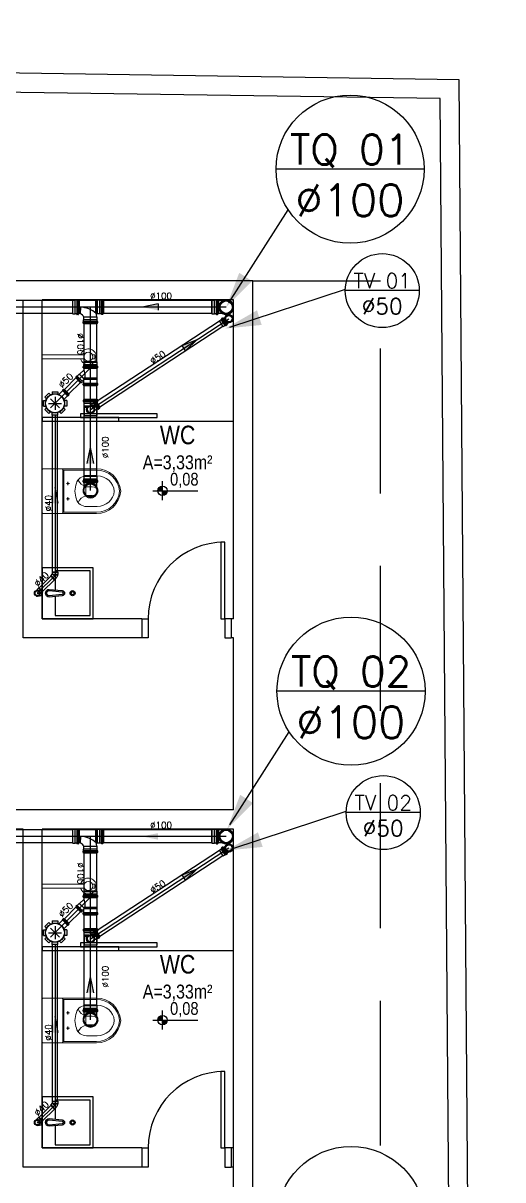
# Model space of a CAD drawing. Header units: millimetres. Extents: x 4156 to 4603, y 996 to 1078.
# Drawn here: x 4191.52 to 4195.66, y 1062.37 to 1072.34 of the extents above; entities that cross this region are included whole.
import ezdxf
from ezdxf.enums import TextEntityAlignment as Align

# ---------------------------------------------------------------- set-up
doc = ezdxf.new("R2010")
doc.units = ezdxf.units.MM
doc.header["$LTSCALE"] = 20
doc.linetypes.add('HIDDEN', pattern=[0.375, 0.25, -0.125])
for name, color, linetype in [('-HIDRO', 8, 'Continuous'), ('A-PEN-C', 4, 'Continuous'), ('COTAS01', 7, 'Continuous'), ('E-txt-g', 3, 'Continuous'), ('Esgoto', 5, 'Continuous'), ('MOB', 251, 'Continuous'), ('Texto-Tubos', 7, 'Continuous'), ('TigreCad', 3, 'Continuous'), ('Tinterno', 9, 'Continuous')]:
    doc.layers.add(name, color=color, linetype=linetype)
doc.layers.add('E-Lay-9', color=9, linetype='Continuous', lineweight=9)
doc.layers.add('E-Txt-W', color=7, linetype='Continuous', lineweight=20)
doc.styles.add('F2', font='ARIALN.TTF')
doc.styles.add('REG60', font='romans.shx', dxfattribs={"width": 0.8, "height": 0.15})
doc.styles.add('REG80', font='romans.shx', dxfattribs={"width": 0.8, "height": 0.2})
doc.styles.add('ROMANS', font='romans__.ttf', dxfattribs={"height": 0.1})
doc.styles.add('TCTUBOS-TXT', font='txt.shx')

# ---------------------------------------------------------------- blocks, each defined once
blk = doc.blocks.new('vaso-s')
at = {"layer": 'E-Lay-9', "color": 8}
for p, q in [((0, 0.17), (0, 0)), ((0.4256, 0.175), (0.005, 0.175)), ((0.16, 0.17), (0.16, 0.17)), ((0.16, 0.17), (0.16, 0)), ((0.4256, 0.165), (0.165, 0.165)), ((0.17, 0), (0.17, 0.16)), ((0.4306, 0.12), (0.3459, 0.12)), ((0.2134, 0.06), (0.1891, 0.06)), ((0.2013, 0.0479), (0.2013, 0.0722)), ((0.3406, 0.035), (0.3406, 0)), ((0.3906, 0.035), (0.3406, 0.035)), ((0, -0.17), (0, 0)), ((0.16, -0.17), (0.16, 0)), ((0.17, 0), (0.17, -0.1601)), ((0.2134, -0.06), (0.1891, -0.06)), ((0.2013, -0.0479), (0.2013, -0.0722)), ((0.3406, -0.035), (0.3406, 0)), ((0.3906, -0.035), (0.3406, -0.035)), ((0.4256, -0.175), (0.005, -0.175)), ((0.16, -0.17), (0.16, -0.17)), ((0.4256, -0.165), (0.165, -0.165)), ((0.4306, -0.12), (0.3459, -0.12))]:
    blk.add_line(p, q, dxfattribs=at)
for centre in [(0.2013, 0.06), (0.2013, -0.06)]:
    blk.add_circle(centre, 0.005, dxfattribs=at)
for centre, radius, start, end in [((0.005, 0.17), 0.005, 90, 180), ((0.155, 0.17), 0.005, 0, 90), ((0.165, 0.17), 0.00495, 180, 270), ((0.165, 0.16), 0.00495, 0, 90), ((0.3459, 0.0375), 0.0825, 90, 163.03545), ((0.4256, -0.015), 0.19, 4.52806, 90), ((0.4256, -0.015), 0.18, 4.78019, 90), ((0.4306, -0.015), 0.135, 6.37937, 90), ((0.518, -0.015), 0.2624, 163.03545, 176.7233), ((0.3754, 0.1358), 0.1066, 206.93947, 250.96472), ((0.3906, -0.015), 0.05, 17.4576, 90), ((0.518, 0.015), 0.2624, 183.2767, 196.96455), ((0.3459, -0.0375), 0.0825, 196.96455, 270), ((0.3754, -0.1358), 0.1066, 109.03528, 153.06053), ((0.3906, 0.015), 0.05, 270, 342.5424), ((0.4256, 0.015), 0.19, 270, 355.47194), ((0.4256, 0.015), 0.18, 270, 355.21981), ((0.4306, 0.015), 0.135, 270, 353.62063), ((0.005, -0.17), 0.005, 180, 270), ((0.155, -0.17), 0.005, 270, 0), ((0.165, -0.17), 0.00495, 90, 180), ((0.165, -0.1601), 0.00495, 270, 0)]:
    blk.add_arc(centre, radius, start, end, dxfattribs=at)
blk = doc.blocks.new('Chuveiro')
at = {"layer": 'E-Lay-9', "color": 8}
for p, q in [((-0.0311, 0.0156), (-0.3604, 0.0156)), ((0.0509, 0.0156), (0.0311, 0.0156)), ((0.0509, 0.0156), (0.0509, -0.0156)), ((-0.0311, -0.0156), (-0.3604, -0.0156)), ((0.0509, -0.0156), (0.0311, -0.0156))]:
    blk.add_line(p, q, dxfattribs=at)
blk.add_circle((0, 0), 0.0348, dxfattribs=at)
for centre, radius, start, end in [((0, 0), 0.0624, 194.4775, 165.5225), ((0.0093, 0), 0.0444, 339.42663, 20.57337)]:
    blk.add_arc(centre, radius, start, end, dxfattribs=at)
blk = doc.blocks.new('CUBA QUADRADA-flat-4-flat-1')
at = {"layer": 'MOB'}
blk.add_lwpolyline([(0, -0.2), (0.4, -0.2), (0.4, 0.2), (0, 0.2)], close=True, dxfattribs=at)
blk.add_lwpolyline([(0.1, -0.0255), (0.1, -0.175), (0.375, -0.175), (0.375, 0.175), (0.1, 0.175), (0.1, 0.0255)], dxfattribs=at)
for points in [[(0.155, -0.02), (0.055, -0.03, -1), (0.055, 0.03), (0.155, 0.02, -1)], [(0.155, -0.01), (0.055, -0.02, -1), (0.055, 0.02), (0.155, 0.01, -1)]]:
    blk.add_lwpolyline(points, format="xyb", close=True, dxfattribs=at)
for radius in [0.02, 0.0125]:
    blk.add_circle((0.2375, 0), radius, dxfattribs=at)
blk = doc.blocks.new('TXT-AMB75')
at = {"layer": 'E-txt-g', "style": 'REG80', "width": 0.8, "flags": 8}
blk.add_attdef('TXT', text='', height=0.2, dxfattribs=at).set_placement((0.005, 0.296), align=Align.CENTER)
at = {"layer": 'E-Txt-W', "style": 'REG60', "width": 0.8, "flags": 8}
blk.add_attdef('TXT', text='', height=0.15, dxfattribs=at).set_placement((0.005, 0.027), align=Align.CENTER)
blk = doc.blocks.new('NV')
at = {"color": 4, "linetype": 'ByBlock', "ltscale": 0.5}
for p, q in [((-1.414, -0.142), (-1.414, 0.107)), ((-1.539, -0.018), (-0.953, -0.018))]:
    blk.add_line(p, q, dxfattribs=at)
at = {"color": 4, "ltscale": 2.5}
blk.add_circle((-1.414, -0.018), 0.0622, dxfattribs=at)
at = {"color": 4}
for points in [[(-1.414, -0.018), (-1.458, 0.026), (-1.476, -0.018), (-1.472, 0.006)], [(-1.414, -0.018), (-1.414, 0.045), (-1.458, 0.026), (-1.438, 0.04)], [(-1.414, -0.018), (-1.352, -0.018), (-1.37, -0.062), (-1.357, -0.041)], [(-1.414, -0.018), (-1.37, -0.062), (-1.414, -0.08), (-1.39, -0.075)]]:
    blk.add_solid(points, dxfattribs=at)
at = {"layer": 'E-Txt-W', "color": 4, "ltscale": 2.5, "style": 'F2'}
blk.add_attdef('COTAPISO', (-1.306, 0.073), '', height=0.15, dxfattribs=at)
blk = doc.blocks.new('11031030d')
at = {"layer": 'TigreCad'}
blk.add_circle((0, 0), 50.8, dxfattribs=at)
at = {"layer": 'Tinterno'}
blk.add_circle((0, 0), 49, dxfattribs=at)
blk = doc.blocks.new('j9n100s')
at = {"layer": 'TigreCad'}
for p, q in [((27.3, 50.8), (60, 50.8)), ((27.3, -50.8), (60, -50.8))]:
    blk.add_line(p, q, dxfattribs=at)
blk.add_circle((0, 0), 53.2, dxfattribs=at)
for start, end in [(61.78498, 298.21502), (298.21502, 61.78498)]:
    blk.add_arc((0, 0), 57.7, start, end, dxfattribs=at)
at = {"layer": 'Tinterno'}
blk.add_line((60, -50.8), (60, 50.8), dxfattribs=at)
blk.add_circle((0, 0), 51, dxfattribs=at)
blk = doc.blocks.new('j9n40d')
at = {"layer": 'TigreCad'}
for p, q in [((0, 20.6), (9.8, 20.6)), ((9.8, 20.6), (17.8, 20.6)), ((19, 21.8), (17.8, 20.6)), ((34, 21.8), (19, 21.8)), ((19, -21.8), (19, 21.8)), ((35, 22.8), (34, 21.8)), ((35, 22.8), (35, -22.8)), ((39, 22.8), (35, 22.8)), ((39, 22.8), (39, -22.8)), ((0, -20.6), (9.8, -20.6)), ((9.8, -20.6), (17.8, -20.6)), ((19, -21.8), (17.8, -20.6)), ((34, -21.8), (19, -21.8)), ((35, -22.8), (34, -21.8)), ((39, -22.8), (35, -22.8))]:
    blk.add_line(p, q, dxfattribs=at)
for radius, start, end in [(22.8, 64.62318, 295.37682), (20.6, 90, 270)]:
    blk.add_arc((0, 0), radius, start, end, dxfattribs=at)
at = {"layer": 'Tinterno'}
for p, q in [((17.8, 20.6), (17.8, -20.6)), ((34, 21.8), (34, -21.8))]:
    blk.add_line(p, q, dxfattribs=at)
blk.add_arc((0, 0), 21.8, 70.90091, 289.09909, dxfattribs=at)
blk = doc.blocks.new('j4n40p')
at = {"layer": 'TigreCad'}
for p, q in [((-31.3, -0.5), (-20.7, 10.1)), ((7.5, -18.1), (-20.7, 10.1)), ((-20.7, 10.1), (-19, 10.1)), ((7.5, 21.8), (6.3, 20.6)), ((22.5, 21.8), (7.5, 21.8)), ((7.5, 21.8), (7.5, -18.1)), ((23.5, 22.8), (22.5, 21.8)), ((27.5, 22.8), (23.5, 22.8)), ((23.5, 22.8), (23.5, -22.8)), ((27.5, -22.8), (27.5, 22.8)), ((-35.6, -3.3), (-32.7, -0.5)), ((-3.3, -35.6), (-35.6, -3.3)), ((-0.5, -32.7), (-32.7, -0.5)), ((-32.7, -0.5), (-31.3, -0.5)), ((-3.3, -35.6), (-0.5, -32.7)), ((-0.5, -31.3), (9, -21.8)), ((-0.5, -32.7), (-0.5, -31.3)), ((7.5, -18.1), (9, -21.8)), ((22.5, -21.8), (9, -21.8)), ((23.5, -22.8), (22.5, -21.8)), ((27.5, -22.8), (23.5, -22.8))]:
    blk.add_line(p, q, dxfattribs=at)
blk.add_arc((15.4, -37.1), 58.4, 98.93273, 126.06727, dxfattribs=at)
at = {"layer": 'Tinterno'}
for p, q in [((-19, 10.1), (6.3, -15.2)), ((6.3, -15.2), (6.3, 20.6)), ((22.5, 21.8), (22.5, -21.8)), ((-0.5, -31.3), (-31.3, -0.5)), ((6.3, -15.2), (7.5, -18.1))]:
    blk.add_line(p, q, dxfattribs=at)
blk = doc.blocks.new('27150012p')
at = {"layer": 'TigreCad'}
for p, q in [((-22.5, 91.5), (-22.5, 72.1)), ((-22.5, 91.5), (22.5, 91.5)), ((22.5, 91.5), (22.5, 72.1)), ((-91.5, -22.5), (-91.5, 22.5)), ((-91.5, 22.5), (-72.1, 22.5)), ((-80.6, 48.8), (-48.8, 80.6)), ((-80.6, 48.8), (-66.9, 35.1)), ((-48.8, 80.6), (-35.1, 66.9)), ((48.8, 80.6), (35.1, 66.9)), ((48.8, 80.6), (80.6, 48.8)), ((80.6, 48.8), (66.9, 35.1)), ((111.4, 27.4), (70.4, 27.4)), ((112.7, 30.9), (112.4, 28.3)), ((122.4, 31.8), (113.7, 31.8)), ((113.7, 30.8), (113.7, -30.8)), ((122.4, 30.8), (122.4, -30.8)), ((123.4, 31.1), (124.2, 28.1)), ((129.5, 27.4), (125.1, 27.4)), ((129.5, 27.4), (129.5, -27.4)), ((-91.5, -22.5), (-72.1, -22.5)), ((-80.6, -48.8), (-66.9, -35.1)), ((-48.8, -80.6), (-80.6, -48.8)), ((-48.8, -80.6), (-35.1, -66.9)), ((-22.5, -91.5), (-22.5, -72.1)), ((22.5, -91.5), (22.5, -72.1)), ((48.8, -80.6), (35.1, -66.9)), ((80.6, -48.8), (48.8, -80.6)), ((80.6, -48.8), (66.9, -35.1)), ((111.4, -27.4), (70.4, -27.4)), ((112.7, -30.9), (112.4, -28.3)), ((122.4, -31.8), (113.7, -31.8)), ((123.4, -31.1), (124.2, -28.1)), ((129.5, -27.4), (125.1, -27.4)), ((22.5, -91.5), (-22.5, -91.5))]:
    blk.add_line(p, q, dxfattribs=at)
blk.add_circle((0, 0), 75.5, dxfattribs=at)
for centre, start, end in [((111.4, 28.4), 270, 355), ((113.7, 30.8), 90, 175), ((122.4, 30.8), 15, 90), ((125.1, 28.4), 195, 270), ((111.4, -28.4), 5, 90), ((113.7, -30.8), 185, 270), ((122.4, -30.8), 270, 345), ((125.1, -28.4), 90, 165)]:
    blk.add_arc(centre, 1, start, end, dxfattribs=at)
at = {"layer": 'Tinterno'}
for p, q in [((112.4, 27.4), (112.4, -27.4)), ((124.4, 27.4), (124.4, -27.4))]:
    blk.add_line(p, q, dxfattribs=at)
blk.add_circle((0, 0), 73.5, dxfattribs=at)
blk = doc.blocks.new('j9n40s')
at = {"layer": 'TigreCad'}
for p, q in [((9.8, 20.6), (17.8, 20.6)), ((19, 21.8), (17.8, 20.6)), ((17.8, 20.6), (17.8, 14.3)), ((19, 12.6), (19, 21.8)), ((34, 21.8), (19, 21.8)), ((35, 22.8), (34, 21.8)), ((39, 22.8), (35, 22.8)), ((35, 22.8), (35, -22.8)), ((39, 22.8), (39, -22.8)), ((9.8, -20.6), (17.8, -20.6)), ((17.8, -20.6), (17.8, -14.3)), ((19, -21.8), (17.8, -20.6)), ((19, -12.6), (19, -21.8)), ((34, -21.8), (19, -21.8)), ((35, -22.8), (34, -21.8)), ((39, -22.8), (35, -22.8))]:
    blk.add_line(p, q, dxfattribs=at)
for radius in [22.8, 20]:
    blk.add_circle((0, 0), radius, dxfattribs=at)
at = {"layer": 'Tinterno'}
blk.add_line((34, 21.8), (34, -21.8), dxfattribs=at)
blk.add_circle((0, 0), 18.8, dxfattribs=at)
blk = doc.blocks.new('26277469p')
at = {"layer": 'TigreCad'}
for p, q in [((78, 50.8), (6, 50.8)), ((78, 50.8), (78.1, 52.3)), ((78, -46.9), (78, 50.8)), ((78.1, -46.9), (78.1, 52.3)), ((81.1, 52.3), (78.1, 52.3)), ((81.1, -47.9), (81.1, 52.3)), ((81.2, 50.8), (81.1, 52.3)), ((81.2, -48), (81.2, 50.8)), ((87.4, 50.8), (81.2, 50.8)), ((89.8, 53.2), (87.4, 50.8)), ((89.8, -51.8), (89.8, 53.2)), ((121.7, 53.2), (89.8, 53.2)), ((122.9, 56.7), (122.7, 54.2)), ((133.3, 57.6), (123.9, 57.6)), ((123.9, 56.6), (123.9, -56.7)), ((133.3, 56.6), (133.3, -56.7)), ((134.3, 56.9), (135.1, 54)), ((140.5, 53.2), (136.1, 53.2)), ((140.5, 53.2), (140.5, -53.3)), ((14.9, -50.8), (6, -50.8)), ((49.6, -85.4), (14.9, -50.8)), ((49.6, -88.3), (87.3, -50.5)), ((49.6, -88.3), (49.6, -85.4)), ((64.8, -103.4), (49.6, -88.3)), ((106.9, -63.4), (63.4, -106.9)), ((113.6, -70.1), (70.1, -113.6)), ((116.2, -77.5), (77.5, -116.2)), ((103.4, -64.8), (93.6, -55)), ((121.7, -53.3), (94.3, -53.3)), ((106.8, -63.1), (104.8, -64.8)), ((114.4, -69.4), (108.2, -63.2)), ((114.5, -70.6), (113, -73.3)), ((116.2, -77.5), (113.1, -74.5)), ((122.9, -56.7), (122.7, -54.2)), ((133.3, -57.7), (123.9, -57.7)), ((134.3, -56.9), (135.1, -54)), ((140.5, -53.3), (136.1, -53.3)), ((63.1, -106.8), (64.8, -104.8)), ((69.4, -114.4), (63.2, -108.2)), ((70.6, -114.5), (73.3, -113)), ((77.5, -116.2), (74.5, -113.1))]:
    blk.add_line(p, q, dxfattribs=at)
blk.add_lwpolyline([(15.8, -51.2, -0.013476), (38.9, -47.1, -0.106485), (67.2, -44.2, -0.09207), (93.5, -53.8, -0.112954)], format="xyb", dxfattribs=at)
for centre, start, end in [((121.7, 54.2), 270, 355), ((123.9, 56.6), 90, 175), ((133.3, 56.6), 15, 90), ((136.1, 54.2), 195, 270), ((14.9, -51.8), 34.26819, 90), ((94.3, -54.3), 90, 225), ((104.1, -64.1), 225, 310), ((107.4, -63.9), 45, 130), ((113.8, -73.8), 150, 225), ((113.6, -70.1), 330, 45), ((121.7, -54.3), 5, 90), ((123.9, -56.7), 185, 270), ((133.3, -56.7), 270, 345), ((136.1, -54.3), 90, 165), ((63.9, -107.4), 140, 225), ((64.1, -104.1), 320, 45), ((70.1, -113.6), 225, 300), ((73.8, -113.8), 45, 120)]:
    blk.add_arc(centre, 1, start, end, dxfattribs=at)
at = {"layer": 'Tinterno'}
for p, q in [((6, 50.8), (6, -50.8)), ((87.4, -50.6), (87.4, 50.8)), ((122.6, 53.2), (122.6, -53.3)), ((135.3, 53.2), (135.3, -53.3)), ((85.3, -49.6), (49.6, -85.4)), ((104.1, -65.4), (65.4, -104.1)), ((112.6, -73.9), (73.9, -112.6))]:
    blk.add_line(p, q, dxfattribs=at)
blk = doc.blocks.new('trn1050s')
at = {"layer": 'TigreCad'}
for p, q in [((-80.4, -53.3), (-80.4, 53.3)), ((-80.4, 53.3), (-76, 53.3)), ((-74.2, 56.9), (-75, 54)), ((-73.2, 57.7), (-63.8, 57.7)), ((-73.2, -56.6), (-73.2, 56.7)), ((-63.8, -56.6), (-63.8, 56.7)), ((-62.8, 56.7), (-62.6, 54.2)), ((-61.6, 53.3), (-49.5, 53.3)), ((-49.5, -53.3), (-49.5, 53.3)), ((-49.5, 53.3), (-49.2, 53)), ((-49.2, 53), (-29.5, 53)), ((-29.5, 53), (-29.5, 11.9)), ((-29.5, 53), (-27.3, 50.8)), ((-27.3, 50.8), (-21.1, 50.8)), ((-21.1, 50.8), (-21, 52.3)), ((-21, 52.3), (-21, 23.9)), ((-21, 52.3), (-18, 52.3)), ((-18, 52.3), (-18, 26.2)), ((-17.9, 50.8), (-18, 52.3)), ((-17.9, 50.8), (47.6, 50.8)), ((-80.4, -53.3), (-76, -53.3)), ((-74.2, -56.9), (-75, -54)), ((-73.2, -57.6), (-63.8, -57.6)), ((-62.8, -56.7), (-62.6, -54.2)), ((-61.6, -53.3), (-49.5, -53.3)), ((-49.5, -53.3), (-49.2, -53)), ((-49.2, -53), (-29.5, -53)), ((-29.5, -53), (-29.5, -11.9)), ((-29.5, -53), (-27.3, -50.8)), ((-27.3, -50.8), (-21.1, -50.8)), ((-21.1, -50.8), (-21, -52.3)), ((-21, -52.3), (-21, -23.9)), ((-21, -52.3), (-18, -52.3)), ((-18, -52.3), (-18, -26.2)), ((-17.9, -50.8), (-18, -52.3)), ((-17.9, -50.8), (47.6, -50.8))]:
    blk.add_line(p, q, dxfattribs=at)
for radius in [31.8, 25.6]:
    blk.add_circle((0, 0), radius, dxfattribs=at)
for centre, start, end in [((-76, 54.2), 270, 345), ((-73.2, 56.7), 90, 165), ((-63.8, 56.7), 5, 90), ((-61.6, 54.2), 185, 270), ((-76, -54.2), 15, 90), ((-73.2, -56.6), 195, 270), ((-63.8, -56.6), 270, 355), ((-61.6, -54.2), 90, 175)]:
    blk.add_arc(centre, 1, start, end, dxfattribs=at)
at = {"layer": 'Tinterno'}
for p, q in [((-75.2, -53.3), (-75.2, 53.3)), ((-62.5, -53.3), (-62.5, 53.3)), ((-49.2, -53), (-49.2, 53)), ((-27.3, 50.8), (-27.3, 16.3)), ((-21.1, 50.8), (-21.1, 23.8)), ((-17.9, 50.8), (-17.9, 26.3)), ((47.6, -50.8), (47.6, 50.8)), ((-27.3, -50.8), (-27.3, -16.3)), ((-21.1, -50.8), (-21.1, -23.8)), ((-17.9, -50.8), (-17.9, -26.3))]:
    blk.add_line(p, q, dxfattribs=at)
blk.add_circle((0, 0), 27.3, dxfattribs=at)
blk = doc.blocks.new('j9n50s')
at = {"layer": 'TigreCad'}
for p, q in [((19.2, 25.4), (30.3, 25.4)), ((19.2, -25.4), (30.3, -25.4))]:
    blk.add_line(p, q, dxfattribs=at)
for radius in [31.8, 27.4]:
    blk.add_circle((0, 0), radius, dxfattribs=at)
at = {"layer": 'Tinterno'}
for p, q in [((30.3, 25.4), (30.3, 9.7)), ((30.3, -9.7), (30.3, -25.4))]:
    blk.add_line(p, q, dxfattribs=at)
blk.add_circle((0, 0), 25.6, dxfattribs=at)
blk = doc.blocks.new('j9n50d')
at = {"layer": 'TigreCad'}
for p, q in [((28.5, 25.4), (0, 25.4)), ((30.3, 27.2), (28.5, 25.4)), ((30.3, -27.1), (30.3, 27.2)), ((47.1, 27.2), (30.3, 27.2)), ((47.3, 27.4), (47.1, 27.2)), ((47.1, -27.1), (47.1, 27.2)), ((51.9, 27.4), (47.3, 27.4)), ((53.2, 30.9), (52.9, 28.3)), ((53.4, 30.8), (53.4, -30.8)), ((62.9, 31.8), (54.2, 31.8)), ((62.9, 30.8), (62.9, -30.8)), ((63.9, 31.1), (64.7, 28.1)), ((70, 27.4), (65.6, 27.4)), ((70, 27.4), (70, -27.4)), ((28.5, -25.3), (0, -25.3)), ((30.3, -27.1), (28.5, -25.3)), ((47.1, -27.1), (30.3, -27.1)), ((47.3, -27.4), (47.1, -27.1)), ((51.9, -27.4), (47.3, -27.4)), ((53.2, -30.9), (52.9, -28.3)), ((62.9, -31.8), (54.2, -31.8)), ((63.9, -31.1), (64.7, -28.1)), ((70, -27.4), (65.6, -27.4))]:
    blk.add_line(p, q, dxfattribs=at)
for centre, radius, start, end in [((0, 0), 25.4, 90, 270), ((51.9, 28.4), 1, 270, 355), ((54.2, 30.8), 1, 90, 175), ((62.9, 30.8), 1, 15, 90), ((65.6, 28.4), 1, 195, 270), ((51.9, -28.4), 1, 5, 90), ((54.2, -30.8), 1, 185, 270), ((62.9, -30.8), 1, 270, 345), ((65.6, -28.4), 1, 90, 165)]:
    blk.add_arc(centre, radius, start, end, dxfattribs=at)
at = {"layer": 'Tinterno'}
for p, q in [((28.5, -25.3), (28.5, 25.4)), ((47.3, -27.4), (47.3, 27.4)), ((52.9, 27.4), (52.9, -27.4)), ((64.9, 27.4), (64.9, -27.4))]:
    blk.add_line(p, q, dxfattribs=at)
blk = doc.blocks.new('11030602p')
at = {"layer": 'TigreCad'}
for p, q in [((0, 27.3), (4.4, 27.3)), ((0, -27.3), (0, 27.3)), ((6.1, 31.1), (5.3, 28.1)), ((7.1, 31.8), (15.8, 31.8)), ((7.1, -30.8), (7.1, 30.8)), ((15.8, -30.8), (15.8, 30.8)), ((16.8, 30.9), (17.1, 28.3)), ((18.1, 27.3), (22.7, 27.3)), ((22.7, 27.3), (23, 27.1)), ((39.7, 27.1), (23, 27.1)), ((39.7, 27.1), (41.5, 25.3)), ((41.5, -25.4), (41.5, 25.3)), ((0, -27.3), (4.4, -27.3)), ((6.1, -31.1), (5.3, -28.1)), ((7.1, -31.8), (15.8, -31.8)), ((16.8, -30.9), (17.1, -28.3)), ((18.1, -27.3), (22.7, -27.3)), ((22.7, -27.3), (23, -27.1)), ((39.7, -27.1), (23, -27.1)), ((39.7, -27.1), (41.5, -25.4))]:
    blk.add_line(p, q, dxfattribs=at)
for centre, start, end in [((4.4, 28.4), 270, 345), ((7.1, 30.8), 90, 165), ((15.8, 30.8), 5, 90), ((18.1, 28.4), 185, 270), ((4.4, -28.3), 15, 90), ((7.1, -30.8), 195, 270), ((15.8, -30.8), 270, 355), ((18.1, -28.3), 90, 175)]:
    blk.add_arc(centre, 1, start, end, dxfattribs=at)
at = {"layer": 'Tinterno'}
for p, q in [((5.1, -27.3), (5.1, 27.3)), ((17.1, -27.3), (17.1, 27.3)), ((22.7, 27.3), (22.7, -27.3)), ((23, -27.1), (23, 27.1)), ((39.7, 27.1), (39.7, -27.1))]:
    blk.add_line(p, q, dxfattribs=at)
blk = doc.blocks.new('11031030p')
at = {"layer": 'TigreCad'}
for p, q in [((0, -53.3), (0, 53.2)), ((0, 53.2), (4.4, 53.2)), ((6.2, 56.9), (5.4, 54)), ((7.2, 57.6), (16.6, 57.6)), ((7.2, -56.7), (7.2, 56.6)), ((16.6, -56.7), (16.6, 56.6)), ((17.6, 56.7), (17.8, 54.2)), ((18.8, 53.2), (30.9, 53.2)), ((30.9, 53.2), (31.2, 53)), ((50.9, 53), (31.2, 53)), ((50.9, 53), (53.1, 50.8)), ((53.1, -50.8), (53.1, 50.8)), ((0, -53.3), (4.4, -53.3)), ((6.2, -56.9), (5.4, -54)), ((7.2, -57.7), (16.6, -57.7)), ((17.6, -56.7), (17.8, -54.2)), ((18.8, -53.3), (30.9, -53.3)), ((30.9, -53.3), (31.2, -53)), ((31.2, -53), (50.9, -53)), ((50.9, -53), (53.1, -50.8))]:
    blk.add_line(p, q, dxfattribs=at)
for centre, start, end in [((4.4, 54.2), 270, 345), ((7.2, 56.6), 90, 165), ((16.6, 56.6), 5, 90), ((18.8, 54.2), 185, 270), ((4.4, -54.2), 15, 90), ((7.2, -56.7), 195, 270), ((16.6, -56.7), 270, 355), ((18.8, -54.2), 90, 175)]:
    blk.add_arc(centre, 1, start, end, dxfattribs=at)
at = {"layer": 'Tinterno'}
for p, q in [((5.2, -53.3), (5.2, 53.2)), ((17.9, -53.3), (17.9, 53.2)), ((30.9, 53.2), (30.9, -53.3)), ((31.2, 53), (31.2, -53)), ((50.9, 53), (50.9, -53))]:
    blk.add_line(p, q, dxfattribs=at)
blk = doc.blocks.new('ten100p')
at = {"layer": 'TigreCad'}
for p, q in [((-57.6, 96.2), (-57.6, 86.8)), ((-56.9, 97.2), (-54, 98)), ((-56.6, 96.2), (56.6, 96.2)), ((-53.3, 103.4), (-53.3, 99)), ((-53.3, 103.4), (53.2, 103.4)), ((53.2, 103.4), (53.2, 99)), ((56.9, 97.2), (54, 98)), ((57.6, 96.2), (57.6, 86.8)), ((-56.7, 85.8), (-54.2, 85.6)), ((-56.6, 86.8), (56.6, 86.8)), ((-53.3, 84.6), (-53.3, 72.5)), ((-53.3, 72.5), (53.2, 72.5)), ((-53.3, 72.5), (-53, 72.2)), ((-53, 72.2), (-53, 52.5)), ((-53, 72.2), (53, 72.2)), ((-53, 52.5), (53, 52.5)), ((-53, 52.5), (-50.8, 50.3)), ((-50.8, 44.1), (-52.3, 44)), ((-52.3, 44), (50.2, 44)), ((-52.3, 44), (-52.3, 41)), ((-52.3, 41), (47.5, 41)), ((-50.8, 40.9), (-52.3, 41)), ((-50.8, 50.3), (-50.8, 44.1)), ((-50.8, 40.9), (-50.8, -87.6)), ((53, 52.5), (50.8, 50.3)), ((50.8, 50.3), (50.8, 46.1)), ((53.2, 72.5), (53, 72.2)), ((53, 72.2), (53, 52.5)), ((53.2, 84.6), (53.2, 72.5)), ((56.7, 85.8), (54.2, 85.6)), ((79.9, 53), (77.7, 50.8)), ((79.9, 53), (79.9, -53)), ((99.7, 53), (79.9, 53)), ((99.9, 53.2), (99.7, 53)), ((99.7, 53), (99.7, -53)), ((112, 53.2), (99.9, 53.2)), ((99.9, 53.2), (99.9, -53.3)), ((113.2, 56.7), (113, 54.2)), ((123.7, 57.6), (114.2, 57.6)), ((114.2, 56.6), (114.2, -56.6)), ((123.7, 56.6), (123.7, -56.6)), ((124.7, 56.9), (125.4, 54)), ((130.9, 53.2), (126.4, 53.2)), ((130.9, 53.2), (130.9, -53.3)), ((0, -76.6), (50.4, -81)), ((50.8, -81.2), (50.8, -87.6)), ((79.9, -53), (77.7, -50.8)), ((99.7, -53), (79.9, -53)), ((99.9, -53.3), (99.7, -53)), ((112, -53.3), (99.9, -53.3)), ((113.2, -56.7), (113, -54.2)), ((123.7, -57.6), (114.2, -57.6)), ((124.7, -56.9), (125.4, -54)), ((130.9, -53.3), (126.4, -53.3))]:
    blk.add_line(p, q, dxfattribs=at)
for centre, radius, start, end in [((-56.6, 96.2), 1, 105, 180), ((-54.2, 99), 1, 285, 0), ((54.2, 99), 1, 180, 255), ((56.6, 96.2), 1, 0, 75), ((-56.6, 86.8), 1, 180, 265), ((-54.2, 84.6), 1, 0, 85), ((183.8, -82.4), 183.9, 136.50748, 178.18022), ((52.3, 46.1), 1.5, 180, 288.34752), ((102.4, -105.1), 157.8, 99.0038, 108.34752), ((54.2, 84.6), 1, 95, 180), ((56.6, 86.8), 1, 275, 0), ((112, 54.2), 1, 270, 355), ((114.2, 56.6), 1, 90, 175), ((123.7, 56.6), 1, 15, 90), ((126.4, 54.2), 1, 195, 270), ((52.3, -81.2), 1.5, 158.968, 180), ((103.4, -100.8), 56.2, 117.0916, 158.968), ((112, -54.2), 1, 5, 90), ((114.2, -56.6), 1, 185, 270), ((123.7, -56.6), 1, 270, 345), ((126.4, -54.2), 1, 90, 165)]:
    blk.add_arc(centre, radius, start, end, dxfattribs=at)
at = {"layer": 'Tinterno'}
for p, q in [((-53.3, 98.2), (53.2, 98.2)), ((-53.3, 85.5), (53.2, 85.5)), ((-50.8, 50.3), (50.8, 50.3)), ((-50.8, 44.1), (50.3, 44.1)), ((-50.8, 40.9), (47.4, 40.9)), ((77.7, 50.8), (77.7, -50.8)), ((112.9, 53.2), (112.9, -53.3)), ((125.6, 53.2), (125.6, -53.3)), ((-50.8, -87.6), (50.8, -87.6))]:
    blk.add_line(p, q, dxfattribs=at)

msp = doc.modelspace()

# ---------------------------------------------------------------- hatches: boundary and pattern name
at = {"layer": 'Esgoto'}
h = msp.add_hatch(color=256, dxfattribs=at)
h.paths.add_polyline_path([(4192.6829, 1069.8959), (4192.6828, 1069.9238), (4192.5454, 1069.8955)])
h.paths.add_polyline_path([(4192.683, 1069.868), (4192.6829, 1069.8959), (4192.5454, 1069.8955)])
h = msp.add_hatch(color=256, dxfattribs=at)
h.paths.add_polyline_path([(4192.9055, 1069.5407), (4192.9208, 1069.5174), (4193.0205, 1069.6161)])
h.paths.add_polyline_path([(4192.8902, 1069.564), (4192.9055, 1069.5407), (4193.0205, 1069.6161)])
h = msp.add_hatch(color=256, dxfattribs=at)
h.paths.add_polyline_path([(4192.1006, 1068.684), (4192.1005, 1068.5465), (4192.1283, 1068.5465)])
h.paths.add_polyline_path([(4192.1006, 1068.684), (4192.0726, 1068.5465), (4192.1005, 1068.5465)])
h = msp.add_hatch(color=256, dxfattribs=at)
h.paths.add_polyline_path([(4191.7947, 1068.341), (4191.7946, 1068.2034), (4191.8225, 1068.2034)])
h.paths.add_polyline_path([(4191.7947, 1068.341), (4191.7667, 1068.2035), (4191.7946, 1068.2034)])
h = msp.add_hatch(color=256, dxfattribs=at)
h.paths.add_polyline_path([(4192.6829, 1065.3309), (4192.6828, 1065.3588), (4192.5454, 1065.3305)])
h.paths.add_polyline_path([(4192.683, 1065.303), (4192.6829, 1065.3309), (4192.5454, 1065.3305)])
h = msp.add_hatch(color=256, dxfattribs=at)
h.paths.add_polyline_path([(4192.9055, 1064.9757), (4192.9208, 1064.9524), (4193.0205, 1065.0511)])
h.paths.add_polyline_path([(4192.8902, 1064.999), (4192.9055, 1064.9757), (4193.0205, 1065.0511)])
h = msp.add_hatch(color=256, dxfattribs=at)
h.paths.add_polyline_path([(4192.1006, 1064.119), (4192.1005, 1063.9815), (4192.1283, 1063.9815)])
h.paths.add_polyline_path([(4192.1006, 1064.119), (4192.0726, 1063.9815), (4192.1005, 1063.9815)])
h = msp.add_hatch(color=256, dxfattribs=at)
h.paths.add_polyline_path([(4191.7947, 1063.776), (4191.7946, 1063.6384), (4191.8225, 1063.6384)])
h.paths.add_polyline_path([(4191.7947, 1063.776), (4191.7667, 1063.6385), (4191.7946, 1063.6384)])

# ---------------------------------------------------------------- linework, layer by layer
at = {"layer": '-HIDRO', "linetype": 'Continuous'}
for p, q in [((4195.279, 1071.8571), (4162.0568, 1072.3448)), ((4195.1152, 1071.6945), (4162.1821, 1072.18)), ((4195.803, 1005.0292), (4195.279, 1071.8571)), ((4195.6367, 1005.1942), (4195.1152, 1071.6945)), ((4193.4999, 1070.1234), (4185.5799, 1070.1234)), ((4193.4999, 1056.2634), (4193.4999, 1070.1234)), ((4191.5199, 1067.0434), (4191.5199, 1069.9584)), ((4193.3349, 1069.9584), (4191.6849, 1069.9584)), ((4191.6849, 1067.2084), (4191.6849, 1069.9584)), ((4193.3349, 1067.2084), (4193.3349, 1069.9584)), ((4191.6849, 1068.9105), (4193.3349, 1068.9105)), ((4192.5429, 1067.2084), (4191.6849, 1067.2084)), ((4192.5429, 1067.2084), (4192.5429, 1067.0434)), ((4193.3129, 1067.2084), (4193.3129, 1067.0434)), ((4192.5429, 1067.0434), (4191.5199, 1067.0434)), ((4193.3349, 1065.5584), (4193.3349, 1067.0434)), ((4193.3349, 1065.5584), (4187.9999, 1065.5584)), ((4191.5199, 1065.3934), (4187.9999, 1065.3934)), ((4191.5199, 1062.4784), (4191.5199, 1065.3934)), ((4193.3349, 1065.3934), (4191.6849, 1065.3934)), ((4191.6849, 1062.6434), (4191.6849, 1065.3934)), ((4193.3349, 1060.9934), (4193.3349, 1065.3934)), ((4193.3349, 1062.6434), (4193.3349, 1065.3934)), ((4191.6849, 1064.3455), (4193.3349, 1064.3455)), ((4192.5429, 1062.6434), (4191.6849, 1062.6434)), ((4192.5429, 1062.6434), (4192.5429, 1062.4784)), ((4192.5429, 1062.4784), (4191.5199, 1062.4784))]:
    msp.add_line(p, q, dxfattribs=at)
at = {"layer": '-HIDRO', "linetype": 'HIDDEN', "ltscale": 0.25}
for p in [(4193.4999, 1070.1234), (4194.5999, 1055.1634)]:
    msp.add_line(p, (4194.5999, 1070.1234), dxfattribs=at)
at = {"layer": '-HIDRO'}
for p, q in [((4191.6849, 1068.9105), (4193.3349, 1068.9105)), ((4193.3349, 1067.2084), (4193.3129, 1067.2084)), ((4193.3349, 1067.0434), (4193.3129, 1067.0434)), ((4191.6849, 1064.3455), (4193.3349, 1064.3455)), ((4193.3349, 1062.6434), (4193.3129, 1062.6434)), ((4193.3129, 1062.6434), (4193.3129, 1062.4784)), ((4193.3349, 1062.4784), (4193.3129, 1062.4784))]:
    msp.add_line(p, q, dxfattribs=at)
for points in [[(4192.0149, 1068.9435), (4192.6749, 1068.9435), (4192.6749, 1068.9765), (4192.0149, 1068.9765)], [(4191.6849, 1068.9105), (4192.3449, 1068.9105), (4192.3449, 1068.9435), (4191.6849, 1068.9435)], [(4193.2579, 1067.2084), (4193.2579, 1067.8684), (4193.2249, 1067.8684), (4193.2249, 1067.2084)], [(4192.0149, 1064.3785), (4192.6749, 1064.3785), (4192.6749, 1064.4115), (4192.0149, 1064.4115)], [(4191.6849, 1064.3455), (4192.3449, 1064.3455), (4192.3449, 1064.3785), (4191.6849, 1064.3785)], [(4193.2579, 1062.6434), (4193.2579, 1063.3034), (4193.2249, 1063.3034), (4193.2249, 1062.6434)]]:
    msp.add_lwpolyline(points, close=True, dxfattribs=at)
for points in [[(4192.5429, 1067.2084), (4192.5979, 1067.2084), (4192.5979, 1067.0434), (4192.5429, 1067.0434)], [(4193.3129, 1067.2084), (4193.2579, 1067.2084), (4193.2579, 1067.0434), (4193.3129, 1067.0434)], [(4192.5429, 1062.6434), (4192.5979, 1062.6434), (4192.5979, 1062.4784), (4192.5429, 1062.4784)], [(4193.3129, 1062.6434), (4193.2579, 1062.6434), (4193.2579, 1062.4784), (4193.3129, 1062.4784)]]:
    msp.add_lwpolyline(points, dxfattribs=at)
for centre in [(4193.2579, 1067.2084), (4193.2579, 1062.6434)]:
    msp.add_arc(centre, 0.66, 90, 180, dxfattribs=at)
at = {"layer": 'A-PEN-C'}
for p, q in [((4194.9773, 1071.0854), (4193.7006, 1071.0854)), ((4193.2937, 1069.9316), (4193.8055, 1070.7347)), ((4193.3025, 1069.7236), (4194.2982, 1070.0499)), ((4194.9359, 1070.038), (4194.2975, 1070.038)), ((4194.9855, 1066.5833), (4193.7088, 1066.5833)), ((4193.3019, 1065.4295), (4193.8137, 1066.2326)), ((4193.3108, 1065.2214), (4194.3064, 1065.5478)), ((4194.9441, 1065.5358), (4194.3058, 1065.5358))]:
    msp.add_line(p, q, dxfattribs=at)
for centre, radius in [((4194.3389, 1071.0854), 0.6384), ((4194.6167, 1070.038), 0.3192), ((4194.3471, 1066.5833), 0.6384), ((4194.6249, 1065.5358), 0.3192), ((4194.3471, 1062.0183), 0.6384)]:
    msp.add_circle(centre, radius, dxfattribs=at)
for points in [[(4193.2703, 1069.8955), (4193.4941, 1070.1197), (4193.3832, 1070.1915)], [(4193.2616, 1069.7105), (4193.5768, 1069.742), (4193.5366, 1069.8678)], [(4193.2785, 1065.3934), (4193.5024, 1065.6176), (4193.3915, 1065.6894)], [(4193.2698, 1065.2084), (4193.5851, 1065.2399), (4193.5448, 1065.3657)]]:
    msp.add_solid(points, dxfattribs=at)
at = {"layer": 'Esgoto'}
for p, q in [((4193.2703, 1069.8955), (4185.3502, 1069.8955)), ((4192.1006, 1068.3147), (4192.1006, 1069.8955)), ((4192.6828, 1069.9238), (4192.5454, 1069.8955)), ((4192.6828, 1069.9238), (4192.683, 1069.868)), ((4192.1006, 1069.0129), (4193.2946, 1069.7958)), ((4192.8902, 1069.564), (4193.0205, 1069.6161)), ((4192.9208, 1069.5174), (4193.0205, 1069.6161)), ((4192.9208, 1069.5174), (4192.8902, 1069.564)), ((4191.8336, 1069.1043), (4192.1009, 1069.3716)), ((4191.7558, 1069.1043), (4191.8336, 1069.0265)), ((4191.7558, 1069.0265), (4191.8336, 1069.1043)), ((4191.7947, 1069.1204), (4191.7947, 1069.0104)), ((4191.7397, 1069.0654), (4191.8497, 1069.0654)), ((4191.7947, 1068.9647), (4191.7947, 1067.5811)), ((4192.0726, 1068.5465), (4192.1006, 1068.684)), ((4192.1283, 1068.5465), (4192.1006, 1068.684)), ((4191.8225, 1068.2034), (4191.7947, 1068.341)), ((4191.642, 1067.4284), (4191.7947, 1067.5811)), ((4191.642, 1067.4284), (4191.6849, 1067.4284)), ((4193.2703, 1065.3305), (4185.3491, 1065.3305)), ((4192.1006, 1063.7497), (4192.1006, 1065.3305)), ((4192.1006, 1064.4479), (4193.2946, 1065.2308)), ((4192.8902, 1064.999), (4193.0205, 1065.0511)), ((4192.9208, 1064.9524), (4192.8902, 1064.999)), ((4192.9208, 1064.9524), (4193.0205, 1065.0511)), ((4191.8336, 1064.5393), (4192.1009, 1064.8066)), ((4191.7397, 1064.5004), (4191.8497, 1064.5004)), ((4191.7558, 1064.5393), (4191.8336, 1064.4615)), ((4191.7558, 1064.4615), (4191.8336, 1064.5393)), ((4191.7947, 1064.5554), (4191.7947, 1064.4454)), ((4191.7947, 1064.3997), (4191.7947, 1063.0161)), ((4192.0726, 1063.9815), (4192.1006, 1064.119)), ((4192.1283, 1063.9815), (4192.1006, 1064.119)), ((4191.8225, 1063.6384), (4191.7947, 1063.776)), ((4191.642, 1062.8634), (4191.7947, 1063.0161)), ((4191.642, 1062.8634), (4191.6849, 1062.8634))]:
    msp.add_line(p, q, dxfattribs=at)
at = {"layer": 'TigreCad'}
for p, q in [((4191.9451, 1069.9514), (4185.3502, 1069.9514)), ((4193.1459, 1069.9514), (4192.2136, 1069.9514)), ((4191.9451, 1069.8396), (4185.3502, 1069.8396)), ((4193.2119, 1069.7749), (4192.1497, 1069.0785)), ((4193.1459, 1069.8396), (4192.2136, 1069.8396)), ((4192.045, 1069.4233), (4192.0447, 1069.7515)), ((4192.1567, 1069.4234), (4192.1565, 1069.7516)), ((4193.2425, 1069.7283), (4192.1803, 1069.0318)), ((4191.8757, 1069.1858), (4191.9746, 1069.2847)), ((4191.9152, 1069.1464), (4192.0141, 1069.2453)), ((4192.0447, 1068.4391), (4192.0447, 1069.217)), ((4192.1565, 1068.4391), (4192.1565, 1069.217)), ((4191.7729, 1067.6113), (4191.7729, 1068.9647)), ((4191.8169, 1067.6113), (4191.8169, 1068.9647)), ((4191.6568, 1067.4743), (4191.7578, 1067.5753)), ((4191.6879, 1067.4432), (4191.7889, 1067.5441)), ((4191.9451, 1065.3864), (4185.3491, 1065.3864)), ((4193.1459, 1065.3864), (4192.2136, 1065.3864)), ((4191.9451, 1065.2746), (4185.3491, 1065.2746)), ((4192.045, 1064.8583), (4192.0447, 1065.1865)), ((4193.2119, 1065.2099), (4192.1497, 1064.5135)), ((4192.1567, 1064.8584), (4192.1565, 1065.1866)), ((4193.1459, 1065.2746), (4192.2136, 1065.2746)), ((4193.2425, 1065.1633), (4192.1803, 1064.4668)), ((4191.8757, 1064.6208), (4191.9746, 1064.7197)), ((4191.9152, 1064.5814), (4192.0141, 1064.6803)), ((4192.0447, 1063.8741), (4192.0447, 1064.652)), ((4192.1565, 1063.8741), (4192.1565, 1064.652)), ((4191.7729, 1063.0463), (4191.7729, 1064.3997)), ((4191.8169, 1063.0463), (4191.8169, 1064.3997)), ((4191.6568, 1062.9093), (4191.7578, 1063.0103)), ((4191.6879, 1062.8782), (4191.7889, 1062.9791))]:
    msp.add_line(p, q, dxfattribs=at)

# ---------------------------------------------------------------- block references
at = {"layer": '-HIDRO', "xscale": -1.1, "yscale": 1.1, "zscale": 1.1, "rotation": 180}
for name, p in [('Chuveiro', (4192.0814, 1069.4676)), ('vaso-s', (4191.6849, 1068.3081)), ('Chuveiro', (4192.0814, 1064.9026)), ('vaso-s', (4191.6849, 1063.7431))]:
    msp.add_blockref(name, p, dxfattribs=at)
at = {"layer": '-HIDRO'}
ref = msp.add_blockref('TXT-AMB75', (4192.8473, 1068.4751), dxfattribs=dict(at, xscale=0.8019000000000002, yscale=0.8019000000000002, zscale=0.8019000000000002))
ref.add_attrib('TXT', 'WC', dxfattribs={"layer": 'E-txt-g', "color": 2, "height": 0.16038, "style": 'F2'}).set_placement((4192.8517, 1068.7128), align=Align.CENTER)
ref.add_attrib('TXT', 'A=3,33m²', dxfattribs={"layer": 'E-Txt-W', "height": 0.12029, "style": 'F2'}).set_placement((4192.8517, 1068.4968), align=Align.CENTER)
ref = msp.add_blockref('NV', (4193.6547, 1068.3232), dxfattribs=dict(at, xscale=0.66, yscale=0.66, zscale=0.66))
ref.add_attrib('COTAPISO', '0,08', (4192.7869, 1068.3566), dxfattribs={"layer": 'E-Txt-W', "color": 4, "ltscale": 2.5, "height": 0.11, "style": 'F2'})
at = {"layer": '-HIDRO', "xscale": 1.1, "yscale": 1.1, "zscale": 1.1}
for p in [(4191.6849, 1067.4284), (4191.6849, 1062.8634)]:
    msp.add_blockref('CUBA QUADRADA-flat-4-flat-1', p, dxfattribs=at)
at = {"layer": '-HIDRO'}
ref = msp.add_blockref('TXT-AMB75', (4192.8473, 1063.9101), dxfattribs=dict(at, xscale=0.8019000000000002, yscale=0.8019000000000002, zscale=0.8019000000000002))
ref.add_attrib('TXT', 'WC', dxfattribs={"layer": 'E-txt-g', "color": 2, "height": 0.16038, "style": 'F2'}).set_placement((4192.8517, 1064.1478), align=Align.CENTER)
ref.add_attrib('TXT', 'A=3,33m²', dxfattribs={"layer": 'E-Txt-W', "height": 0.12029, "style": 'F2'}).set_placement((4192.8517, 1063.9318), align=Align.CENTER)
ref = msp.add_blockref('NV', (4193.6547, 1063.7582), dxfattribs=dict(at, xscale=0.66, yscale=0.66, zscale=0.66))
ref.add_attrib('COTAPISO', '0,08', (4192.7869, 1063.7916), dxfattribs={"layer": 'E-Txt-W', "color": 4, "ltscale": 2.5, "height": 0.11, "style": 'F2'})
at = {"layer": 'COTAS01', "xscale": 0.0011, "yscale": 0.0011, "zscale": 0.0011}
for p in [(4193.2703, 1069.8955), (4193.2703, 1065.3305)]:
    msp.add_blockref('11031030d', p, dxfattribs=at)
at = {"layer": 'Esgoto', "xscale": 0.0011, "yscale": 0.0011, "zscale": 0.0011}
for name, p, rotation in [('11031030p', (4192.0035, 1069.8955), 180), ('11031030p', (4193.2043, 1069.8955), 180), ('11030602p', (4193.2653, 1069.7767), 213.2525144338321), ('11031030p', (4192.1009, 1069.365), 90.04749522747795), ('11031030p', (4192.1006, 1068.3807), 90), ('11031030p', (4192.0035, 1065.3305), 180), ('11031030p', (4193.2043, 1065.3305), 180), ('11030602p', (4193.2653, 1065.2117), 213.2525144338321), ('11031030p', (4192.1009, 1064.8), 90.04749522747792), ('11031030p', (4192.1006, 1063.8157), 90)]:
    msp.add_blockref(name, p, dxfattribs=dict(at, rotation=rotation))
at = {"layer": 'TigreCad', "yscale": 0.0011, "zscale": 0.0011}
for name, p, xscale, rotation in [('ten100p', (4192.0999, 1069.8955), 0.0011, 270.2075950921676), ('j9n100s', (4193.2703, 1069.8955), 0.0011, 180), ('j9n50s', (4193.2946, 1069.7958), 0.0011, 213.5516426778923), ('26277469p', (4192.1009, 1069.3716), 0.0011, 270), ('27150012p', (4191.7947, 1069.0654), 0.0011, 44.99999999990218), ('trn1050s', (4192.1006, 1069.0129), 0.0011, 270), ('j9n50d', (4192.1006, 1069.0129), 0.0011, 33.25251443381573), ('j9n100s', (4192.1006, 1068.3147), 0.0011, 90), ('j4n40p', (4191.7947, 1067.5811), -0.0011, 270), ('j9n40s', (4191.642, 1067.4284), 0.0011, 45.00000000000009), ('ten100p', (4192.0999, 1065.3305), 0.0011, 270.2075950921676), ('j9n100s', (4193.2703, 1065.3305), 0.0011, 180), ('j9n50s', (4193.2946, 1065.2308), 0.0011, 213.5516426778923), ('26277469p', (4192.1009, 1064.8066), 0.0011, 270), ('27150012p', (4191.7947, 1064.5004), 0.0011, 44.99999999990218), ('trn1050s', (4192.1006, 1064.4479), 0.0011, 270), ('j9n50d', (4192.1006, 1064.4479), 0.0011, 33.25251443381573), ('j9n100s', (4192.1006, 1063.7497), 0.0011, 90), ('j4n40p', (4191.7947, 1063.0161), -0.0011, 270), ('j9n40s', (4191.642, 1062.8634), 0.0011, 45.00000000000009)]:
    msp.add_blockref(name, p, dxfattribs=dict(at, xscale=xscale, rotation=rotation))
at = {"layer": 'TigreCad', "xscale": 0.0011, "yscale": 0.0011, "zscale": 0.0011}
for p in [(4191.642, 1067.4284), (4191.642, 1062.8634)]:
    msp.add_blockref('j9n40d', p, dxfattribs=at)

# ---------------------------------------------------------------- texts
at = {"layer": 'A-PEN-C', "style": 'ROMANS'}
for s, height, p in [('TQ 01', 0.2574, (4194.3389, 1071.1262)), ('%%C100', 0.27429, (4194.3373, 1070.6792)), ('TV 01', 0.1287, (4194.6167, 1070.0584)), ('%%C50', 0.13714, (4194.6159, 1069.8349)), ('TQ 02', 0.2574, (4194.3471, 1066.6241)), ('%%C100', 0.27429, (4194.3456, 1066.1771)), ('TV 02', 0.1287, (4194.6249, 1065.5562)), ('%%C50', 0.13714, (4194.6242, 1065.3327))]:
    msp.add_text(s, height=height, dxfattribs=at).set_placement(p, align=Align.CENTER)
at = {"layer": 'Texto-Tubos', "style": 'TCTUBOS-TXT'}
for p in [(4192.709, 1069.9649), (4192.709, 1065.3999)]:
    msp.add_text('%%C100', height=0.055, dxfattribs=at).set_placement(p, align=Align.CENTER)
for s, rotation, p in [('%%C100', 270.0475, (4191.9876, 1069.5765)), ('%%C50', 33.25251, (4192.6953, 1069.4396)), ('%%C50', 45, (4191.9071, 1069.2434)), ('%%C100', 90, (4192.2559, 1068.6861)), ('%%C40', 90, (4191.7659, 1068.2047)), ('%%C40', 45, (4191.6978, 1067.5289)), ('%%C100', 270.0475, (4191.9876, 1065.0115)), ('%%C50', 33.25251, (4192.6953, 1064.8746)), ('%%C50', 45, (4191.9071, 1064.6784)), ('%%C100', 90, (4192.2559, 1064.1211)), ('%%C40', 90, (4191.7659, 1063.6397)), ('%%C40', 45, (4191.6978, 1062.9639))]:
    msp.add_text(s, height=0.055, rotation=rotation, dxfattribs=at).set_placement(p, align=Align.CENTER)

doc.saveas('drawing.dxf')
